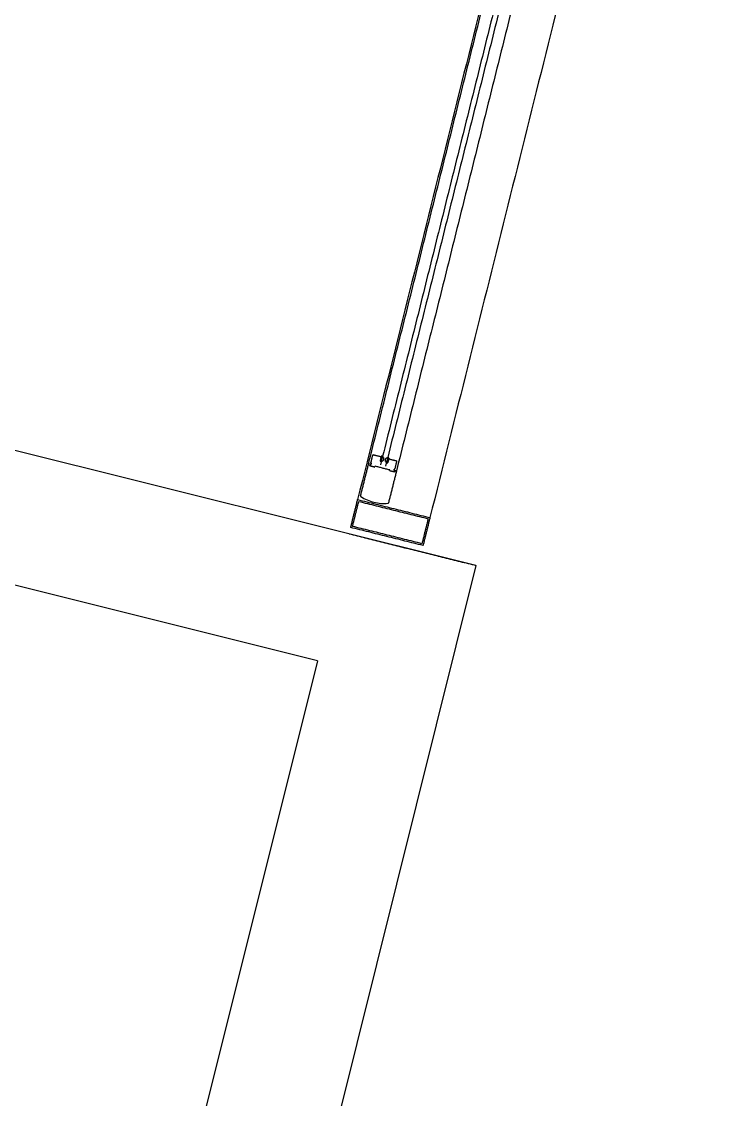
# Model space of a CAD drawing. Header units: millimetres. Extents: x -121354 to 132141, y -64344 to 350.
# Drawn here: x 11425 to 12512, y -18108 to -16459 of the extents above; entities that cross this region are included whole.
import ezdxf

# ---------------------------------------------------------------- set-up
doc = ezdxf.new("R2010")
doc.units = ezdxf.units.MM
for name, color, linetype in [('Block_SSD_2002', 7, 'CONTINUOUS'), ('Line872', 7, 'CONTINUOUS'), ('Line873', 7, 'CONTINUOUS'), ('Line874', 7, 'CONTINUOUS'), ('Line875', 7, 'CONTINUOUS')]:
    doc.layers.add(name, color=color, linetype=linetype)

msp = doc.modelspace()

# ---------------------------------------------------------------- linework, layer by layer
at = {"layer": 'Block_SSD_2002'}
for points, degree in [([(12401.8, -15335.3, 0), (11939.2, -17190.5, 0)], 1), ([(12512.4, -15362.9, 0), (12049.8, -17218.1, 0)], 1), ([(11955.9, -17135.9, 0), (12167.4, -16287.9, 0)], 1), ([(12184.1, -16295.2, 0), (11974.1, -17137.4, 0)], 1), ([(12191.9, -16297.1, 0), (11981.9, -17139.3, 0)], 1), ([(12210.1, -16298.6, 0), (11998.6, -17146.6, 0)], 1), ([(11959.4, -17134.5, 0), (11962.4, -17122.4, 0)], 1), ([(11960, -17134.9, 0), (11959.6, -17134.8, 0)], 1), ([(11959.9, -17136.7, 0), (11960.2, -17135.3, 0)], 1), ([(11974.1, -17125, 0), (11962.8, -17122.2, 0)], 1), ([(11975.3, -17124.3, 0), (11973.6, -17131.1, 0)], 1), ([(11974, -17131.7, 0), (11974.5, -17131.8, 0)], 1), ([(11974.8, -17126.2, 0), (11974.8, -17126.5, 0)], 1), ([(11975.9, -17123.9, 0), (11976.4, -17124, 0)], 1), ([(11984.7, -17134.4, 0), (11984.2, -17134.2, 0)], 1), ([(11987, -17127.2, 0), (11985.3, -17134, 0)], 1), ([(11986.6, -17126.6, 0), (11986.1, -17126.5, 0)], 1), ([(11987.7, -17128.4, 0), (11999, -17131.2, 0)], 1), ([(11996.3, -17143.7, 0), (11999.3, -17131.6, 0)], 1), ([(11943.7, -17184.8, 0), (11955.7, -17136.9, 0)], 1), ([(11959.2, -17136.8, 0), (11955.9, -17135.9, 0)], 1), ([(11957.7, -17139, 0), (11959.8, -17136.8, 0)], 1), ([(11964.5, -17140.7, 0), (11957.7, -17139, 0)], 1), ([(11959.8, -17136.8, 0), (11959.8, -17136.8, 0), (11959.9, -17136.7, 0)], 2), ([(11965.2, -17140.2, 0), (11965.1, -17140.3, 0)], 1), ([(11987.9, -17145.1, 0), (11966.1, -17139.6, 0)], 1), ([(11998.4, -17147.6, 0), (11986.4, -17195.5, 0)], 1), ([(11988.4, -17146.1, 0), (11988.5, -17146, 0)], 1), ([(11995.6, -17148.4, 0), (11988.8, -17146.7, 0)], 1), ([(11994.8, -17145.4, 0), (11995.1, -17144, 0)], 1), ([(11994.8, -17145.4, 0), (11994.8, -17145.5, 0), (11994.8, -17145.6, 0)], 2), ([(11994.8, -17145.6, 0), (11995.6, -17148.4, 0)], 1), ([(11995.3, -17145.8, 0), (11998.6, -17146.6, 0)], 1), ([(11995.5, -17143.8, 0), (11995.9, -17143.9, 0)], 1), ([(11928.6, -17233.2, 0), (11939.2, -17190.5, 0)], 1), ([(11931.4, -17231.5, 0), (11940.9, -17193.3, 0)], 1), ([(11939.2, -17190.5, 0), (12049.8, -17218.1, 0)], 1), ([(11940.9, -17193.3, 0), (12047.1, -17219.8, 0)], 1), ([(12039.2, -17260.8, 0), (11928.6, -17233.2, 0)], 1), ([(12037.5, -17258, 0), (11931.4, -17231.5, 0)], 1), ([(12047.1, -17219.8, 0), (12037.5, -17258, 0)], 1), ([(12049.8, -17218.1, 0), (12039.2, -17260.8, 0)], 1), ([(11926.2, -17242.9, 0), (12120.2, -17291.3, 0)], 1)]:
    msp.add_open_spline(points, degree=degree, dxfattribs=at)
for points, knots in [([(11959.4, -17134.5, 0), (11959.4, -17134.5, 0), (11959.4, -17134.6, 0), (11959.4, -17134.7, 0), (11959.4, -17134.7, 0), (11959.5, -17134.8, 0), (11959.6, -17134.8, 0)], [4.712389, 4.712389, 4.712389, 4.712389, 5.497787, 5.497787, 5.497787, 6.283185, 6.283185, 6.283185, 6.283185]), ([(11960.2, -17135.3, 0), (11960.2, -17135.2, 0), (11960.2, -17135.1, 0), (11960.2, -17135, 0), (11960.1, -17135, 0), (11960.1, -17134.9, 0), (11960, -17134.9, 0)], [1.570796, 1.570796, 1.570796, 1.570796, 2.356194, 2.356194, 2.356194, 3.141593, 3.141593, 3.141593, 3.141593]), ([(11962.8, -17122.2, 0), (11962.7, -17122.2, 0), (11962.6, -17122.2, 0), (11962.5, -17122.2, 0), (11962.5, -17122.3, 0), (11962.4, -17122.3, 0), (11962.4, -17122.4, 0)], [3.141593, 3.141593, 3.141593, 3.141593, 3.926991, 3.926991, 3.926991, 4.712389, 4.712389, 4.712389, 4.712389]), ([(11973.6, -17131.1, 0), (11973.6, -17131.2, 0), (11973.6, -17131.3, 0), (11973.7, -17131.5, 0), (11973.8, -17131.6, 0), (11973.9, -17131.7, 0), (11974, -17131.7, 0)], [4.712389, 4.712389, 4.712389, 4.712389, 5.497787, 5.497787, 5.497787, 6.283185, 6.283185, 6.283185, 6.283185]), ([(11974.8, -17126.2, 0), (11974.9, -17126, 0), (11974.9, -17125.7, 0), (11974.7, -17125.5, 0), (11974.6, -17125.2, 0), (11974.3, -17125.1, 0), (11974.1, -17125, 0)], [1.570796, 1.570796, 1.570796, 1.570796, 2.356194, 2.356194, 2.356194, 3.141593, 3.141593, 3.141593, 3.141593]), ([(11974.5, -17131.8, 0), (11974.9, -17131.9, 0), (11975.4, -17132, 0), (11976, -17131.9, 0), (11976.5, -17131.8, 0), (11977, -17131.6, 0), (11977.5, -17131.4, 0), (11978, -17131.1, 0), (11978.4, -17130.7, 0), (11978.7, -17130.3, 0), (11979, -17129.8, 0), (11979.2, -17129.4, 0), (11979.3, -17128.9, 0), (11979.4, -17128.4, 0), (11979.5, -17127.9, 0), (11979.4, -17127.4, 0), (11979.3, -17126.9, 0), (11979.2, -17126.3, 0), (11978.9, -17125.9, 0), (11978.6, -17125.4, 0), (11978.2, -17125, 0), (11977.8, -17124.7, 0), (11977.3, -17124.4, 0), (11976.9, -17124.2, 0), (11976.4, -17124, 0)], [0, 0, 0, 0, 0.392699, 0.392699, 0.392699, 0.785398, 0.785398, 0.785398, 1.178097, 1.178097, 1.178097, 1.570796, 1.570796, 1.570796, 1.963495, 1.963495, 1.963495, 2.356194, 2.356194, 2.356194, 2.748894, 2.748894, 2.748894, 3.141593, 3.141593, 3.141593, 3.141593]), ([(11975.9, -17123.9, 0), (11975.8, -17123.9, 0), (11975.7, -17123.9, 0), (11975.5, -17124, 0), (11975.4, -17124.1, 0), (11975.3, -17124.2, 0), (11975.3, -17124.3, 0)], [3.141593, 3.141593, 3.141593, 3.141593, 3.926991, 3.926991, 3.926991, 4.712389, 4.712389, 4.712389, 4.712389]), ([(11986.1, -17126.5, 0), (11985.7, -17126.4, 0), (11985.1, -17126.3, 0), (11984.6, -17126.4, 0), (11984.1, -17126.5, 0), (11983.6, -17126.6, 0), (11983.1, -17126.9, 0), (11982.6, -17127.2, 0), (11982.2, -17127.6, 0), (11981.9, -17128, 0), (11981.6, -17128.5, 0), (11981.4, -17128.9, 0), (11981.3, -17129.4, 0), (11981.2, -17129.8, 0), (11981.1, -17130.4, 0), (11981.2, -17130.9, 0), (11981.3, -17131.4, 0), (11981.4, -17131.9, 0), (11981.7, -17132.4, 0), (11982, -17132.9, 0), (11982.4, -17133.3, 0), (11982.8, -17133.6, 0), (11983.3, -17133.9, 0), (11983.7, -17134.1, 0), (11984.2, -17134.2, 0)], [3.141593, 3.141593, 3.141593, 3.141593, 3.534292, 3.534292, 3.534292, 3.926991, 3.926991, 3.926991, 4.31969, 4.31969, 4.31969, 4.712389, 4.712389, 4.712389, 5.105088, 5.105088, 5.105088, 5.497787, 5.497787, 5.497787, 5.890486, 5.890486, 5.890486, 6.283185, 6.283185, 6.283185, 6.283185]), ([(11984.7, -17134.4, 0), (11984.8, -17134.4, 0), (11984.9, -17134.4, 0), (11985, -17134.3, 0), (11985.2, -17134.2, 0), (11985.2, -17134.1, 0), (11985.3, -17134, 0)], [0, 0, 0, 0, 0.785398, 0.785398, 0.785398, 1.570796, 1.570796, 1.570796, 1.570796]), ([(11987.7, -17128.4, 0), (11987.5, -17128.3, 0), (11987.2, -17128.4, 0), (11986.9, -17128.5, 0), (11986.7, -17128.7, 0), (11986.5, -17128.9, 0), (11986.5, -17129.1, 0)], [3.141593, 3.141593, 3.141593, 3.141593, 3.926991, 3.926991, 3.926991, 4.712389, 4.712389, 4.712389, 4.712389]), ([(11987, -17127.2, 0), (11987, -17127.1, 0), (11987, -17126.9, 0), (11986.9, -17126.8, 0), (11986.8, -17126.7, 0), (11986.7, -17126.6, 0), (11986.6, -17126.6, 0)], [1.570796, 1.570796, 1.570796, 1.570796, 2.356194, 2.356194, 2.356194, 3.141593, 3.141593, 3.141593, 3.141593]), ([(11999.3, -17131.6, 0), (11999.3, -17131.5, 0), (11999.3, -17131.4, 0), (11999.2, -17131.4, 0), (11999.2, -17131.3, 0), (11999.1, -17131.3, 0), (11999, -17131.2, 0)], [1.570796, 1.570796, 1.570796, 1.570796, 2.356194, 2.356194, 2.356194, 3.141593, 3.141593, 3.141593, 3.141593]), ([(11956.9, -17136.2, 0), (11956.7, -17136.1, 0), (11956.4, -17136.2, 0), (11956.1, -17136.3, 0), (11955.9, -17136.4, 0), (11955.7, -17136.7, 0), (11955.7, -17136.9, 0)], [3.141593, 3.141593, 3.141593, 3.141593, 3.926991, 3.926991, 3.926991, 4.712389, 4.712389, 4.712389, 4.712389]), ([(11959.4, -17137.3, 0), (11959.4, -17137.2, 0), (11959.5, -17137.1, 0), (11959.4, -17137, 0), (11959.4, -17136.9, 0), (11959.3, -17136.8, 0), (11959.2, -17136.8, 0)], [1.047198, 1.047198, 1.047198, 1.047198, 2.094395, 2.094395, 2.094395, 3.141593, 3.141593, 3.141593, 3.141593]), ([(11964.5, -17140.7, 0), (11964.7, -17140.7, 0), (11964.8, -17140.7, 0), (11964.9, -17140.6, 0), (11965, -17140.5, 0), (11965.1, -17140.4, 0), (11965.1, -17140.3, 0)], [0, 0, 0, 0, 0.785398, 0.785398, 0.785398, 1.570796, 1.570796, 1.570796, 1.570796]), ([(11966.1, -17139.6, 0), (11965.9, -17139.6, 0), (11965.7, -17139.6, 0), (11965.5, -17139.7, 0), (11965.3, -17139.8, 0), (11965.2, -17140, 0), (11965.2, -17140.2, 0)], [3.141593, 3.141593, 3.141593, 3.141593, 3.926991, 3.926991, 3.926991, 4.712389, 4.712389, 4.712389, 4.712389]), ([(11988.5, -17146, 0), (11988.5, -17145.8, 0), (11988.5, -17145.6, 0), (11988.4, -17145.4, 0), (11988.3, -17145.2, 0), (11988.1, -17145.1, 0), (11987.9, -17145.1, 0)], [1.570796, 1.570796, 1.570796, 1.570796, 2.356194, 2.356194, 2.356194, 3.141593, 3.141593, 3.141593, 3.141593]), ([(11988.4, -17146.1, 0), (11988.4, -17146.2, 0), (11988.4, -17146.4, 0), (11988.5, -17146.5, 0), (11988.6, -17146.6, 0), (11988.7, -17146.7, 0), (11988.8, -17146.7, 0)], [4.712389, 4.712389, 4.712389, 4.712389, 5.497787, 5.497787, 5.497787, 6.283185, 6.283185, 6.283185, 6.283185]), ([(11995.3, -17145.8, 0), (11995.2, -17145.7, 0), (11995.1, -17145.8, 0), (11995, -17145.8, 0), (11994.9, -17145.9, 0), (11994.9, -17146.1, 0), (11995, -17146.1, 0)], [3.141593, 3.141593, 3.141593, 3.141593, 4.18879, 4.18879, 4.18879, 5.235988, 5.235988, 5.235988, 5.235988]), ([(11995.5, -17143.8, 0), (11995.4, -17143.7, 0), (11995.4, -17143.7, 0), (11995.3, -17143.8, 0), (11995.2, -17143.8, 0), (11995.2, -17143.9, 0), (11995.1, -17144, 0)], [3.141593, 3.141593, 3.141593, 3.141593, 3.926991, 3.926991, 3.926991, 4.712389, 4.712389, 4.712389, 4.712389]), ([(11995.9, -17143.9, 0), (11996, -17143.9, 0), (11996.1, -17143.9, 0), (11996.1, -17143.8, 0), (11996.2, -17143.8, 0), (11996.2, -17143.7, 0), (11996.3, -17143.7, 0)], [0, 0, 0, 0, 0.785398, 0.785398, 0.785398, 1.570796, 1.570796, 1.570796, 1.570796]), ([(11998.4, -17147.6, 0), (11998.4, -17147.3, 0), (11998.4, -17147, 0), (11998.3, -17146.8, 0), (11998.1, -17146.6, 0), (11997.9, -17146.4, 0), (11997.6, -17146.3, 0)], [1.570796, 1.570796, 1.570796, 1.570796, 2.356194, 2.356194, 2.356194, 3.141593, 3.141593, 3.141593, 3.141593]), ([(11943.7, -17184.8, 0), (11943.7, -17185, 0), (11943.7, -17185.3, 0), (11943.8, -17185.4, 0), (11943.8, -17185.6, 0), (11944, -17185.8, 0), (11944.2, -17185.9, 0)], [4.712389, 4.712389, 4.712389, 4.712389, 5.327869, 5.327869, 5.327869, 5.943348, 5.943348, 5.943348, 5.943348]), ([(11943.7, -17184.8, 0), (11943.7, -17185, 0), (11943.7, -17185.3, 0), (11943.8, -17185.4, 0), (11943.8, -17185.6, 0), (11944, -17185.8, 0), (11944.2, -17185.9, 0)], [4.712389, 4.712389, 4.712389, 4.712389, 5.327869, 5.327869, 5.327869, 5.943348, 5.943348, 5.943348, 5.943348]), ([(11944.2, -17185.9, 0), (11947.1, -17187.9, 0), (11950.3, -17189.6, 0), (11953.6, -17191.1, 0), (11956.9, -17192.6, 0), (11960.4, -17193.7, 0), (11964, -17194.6, 0), (11967.5, -17195.5, 0), (11971.1, -17196.1, 0), (11974.8, -17196.4, 0), (11978.4, -17196.6, 0), (11982, -17196.6, 0), (11985.6, -17196.2, 0)], [5.9433484, 5.9433484, 5.9433484, 5.9433484, 6.1132668, 6.1132668, 6.1132668, 6.2831853, 6.2831853, 6.2831853, 6.4531038, 6.4531038, 6.4531038, 6.6230222, 6.6230222, 6.6230222, 6.6230222]), ([(11985.6, -17196.2, 0), (11985.7, -17196.2, 0), (11985.9, -17196.1, 0), (11986.1, -17196, 0), (11986.3, -17195.9, 0), (11986.4, -17195.7, 0), (11986.4, -17195.5, 0)], [0.339837, 0.339837, 0.339837, 0.339837, 0.955317, 0.955317, 0.955317, 1.570796, 1.570796, 1.570796, 1.570796]), ([(11985.6, -17196.2, 0), (11985.7, -17196.2, 0), (11985.9, -17196.1, 0), (11986.1, -17196, 0), (11986.3, -17195.9, 0), (11986.4, -17195.7, 0), (11986.4, -17195.5, 0)], [0.339837, 0.339837, 0.339837, 0.339837, 0.955317, 0.955317, 0.955317, 1.570796, 1.570796, 1.570796, 1.570796])]:
    msp.add_open_spline(points, degree=3, knots=knots, dxfattribs=at)
at = {"layer": 'Line872'}
msp.add_line((11877.8, -17437), (11643.1, -18378.2), dxfattribs=at)
at = {"layer": 'Line873'}
msp.add_line((12120.2, -17291.3), (11837.2, -18426.6), dxfattribs=at)
at = {"layer": 'Line874'}
msp.add_line((12120.2, -17291.3), (10839.4, -16972), dxfattribs=at)
at = {"layer": 'Line875'}
msp.add_line((11877.8, -17437), (10791, -17166.1), dxfattribs=at)

doc.saveas('drawing.dxf')
